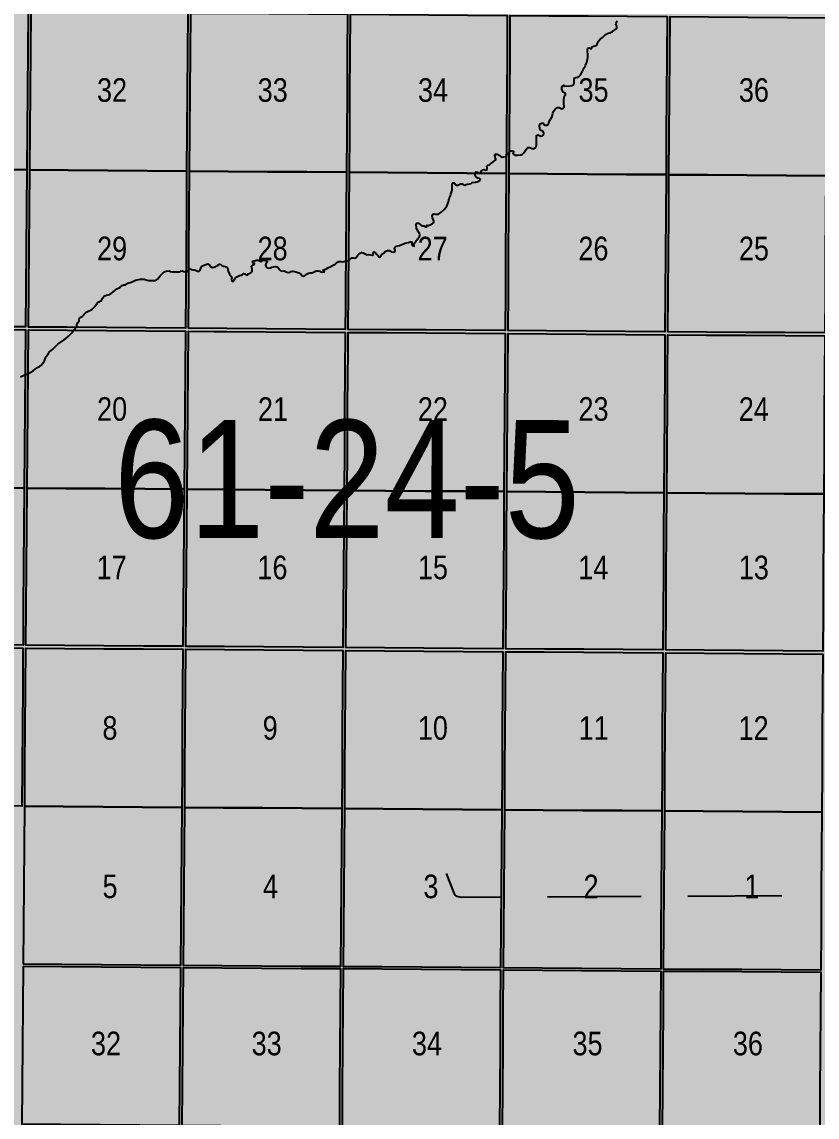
# Model space of a CAD drawing. Extents: x 403018 to 417191, y 6033193 to 6042673.
# Drawn here: x 413489.6 to 413759.1, y 6036248.9 to 6036619.9 of the extents above; entities that cross this region are included whole.
import ezdxf

# ---------------------------------------------------------------- set-up
doc = ezdxf.new("R2010")
doc.units = 0
doc.header["$LTSCALE"] = 5
doc.linetypes.add('DASHED2', pattern=[9.525, 6.35, -3.175])
for name, color, linetype in [('Quarters', 8, 'Continuous'), ('RoadSeg', 57, 'DASHED2'), ('T-WATER', 160, 'Continuous')]:
    doc.layers.add(name, color=color, linetype=linetype)
doc.layers.add('ROUTE-MAP-BACKGROUND-H', color=7, linetype='Continuous', true_color=0xf0ebff)
doc.styles.add('120', font='ARIALN.TTF', dxfattribs={"height": 13})

msp = doc.modelspace()

# ---------------------------------------------------------------- hatches: boundary and pattern name
at = {"layer": 'ROUTE-MAP-BACKGROUND-H'}
h = msp.add_hatch(color=256, dxfattribs=at)
h.dxf.hatch_style = 1
h.paths.add_polyline_path([(412923.423, 6037807.465), (416092.9, 6037807.465), (416092.9, 6035965.758), (412923.423, 6035965.758)])

# ---------------------------------------------------------------- linework, layer by layer
at = {"layer": 'Quarters'}
for points in [[(413451.219, 6036570.101), (413438.184, 6036570.197), (413438.293, 6036583.055), (413438.298, 6036583.586), (413438.411, 6036596.974), (413438.524, 6036610.363), (413438.637, 6036623.751), (413451.666, 6036623.655), (413465.031, 6036623.556), (413478.395, 6036623.456), (413491.759, 6036623.357), (413491.651, 6036609.968), (413491.542, 6036596.58), (413491.434, 6036583.191), (413491.325, 6036569.803), (413477.957, 6036569.902), (413464.588, 6036570.002), (413461.111, 6036570.027), (413451.219, 6036570.101)], [(413505.363, 6036569.697), (413492.33, 6036569.795), (413492.438, 6036583.184), (413492.546, 6036596.572), (413492.655, 6036609.961), (413492.763, 6036623.349), (413505.792, 6036623.252), (413519.157, 6036623.151), (413532.521, 6036623.051), (413545.885, 6036622.951), (413545.781, 6036609.563), (413545.677, 6036596.174), (413545.573, 6036582.786), (413545.47, 6036569.397), (413532.101, 6036569.497), (413518.732, 6036569.597), (413505.363, 6036569.697)], [(413559.508, 6036569.292), (413546.474, 6036569.39), (413546.578, 6036582.778), (413546.681, 6036596.167), (413546.785, 6036609.555), (413546.889, 6036622.944), (413559.918, 6036622.846), (413573.282, 6036622.746), (413586.646, 6036622.646), (413600.01, 6036622.546), (413599.911, 6036609.158), (413599.812, 6036595.769), (413599.713, 6036582.38), (413599.614, 6036568.992), (413586.245, 6036569.092), (413572.877, 6036569.192), (413559.508, 6036569.292)], [(413653.853, 6036581.975), (413653.758, 6036568.586), (413640.39, 6036568.687), (413627.021, 6036568.787), (413613.652, 6036568.887), (413600.618, 6036568.984), (413600.717, 6036582.373), (413600.816, 6036595.761), (413600.915, 6036609.15), (413601.014, 6036622.539), (413614.044, 6036622.441), (413627.408, 6036622.341), (413640.772, 6036622.241), (413654.136, 6036622.141), (413654.042, 6036608.752), (413653.947, 6036595.364), (413653.853, 6036581.975)], [(413707.993, 6036581.573), (413707.903, 6036568.185), (413694.535, 6036568.284), (413681.166, 6036568.383), (413667.797, 6036568.482), (413654.763, 6036568.579), (413654.857, 6036581.968), (413654.951, 6036595.356), (413655.046, 6036608.745), (413655.14, 6036622.134), (413668.169, 6036622.037), (413681.534, 6036621.938), (413694.898, 6036621.839), (413708.262, 6036621.739), (413708.172, 6036608.351), (413708.083, 6036594.962), (413707.993, 6036581.573)], [(413762.133, 6036581.185), (413762.048, 6036567.796), (413748.679, 6036567.892), (413735.311, 6036567.988), (413721.942, 6036568.084), (413708.908, 6036568.177), (413708.997, 6036581.566), (413709.087, 6036594.955), (413709.177, 6036608.344), (413709.266, 6036621.732), (413722.295, 6036621.639), (413735.66, 6036621.544), (413749.024, 6036621.449), (413762.388, 6036621.353), (413762.303, 6036607.964), (413762.218, 6036594.575), (413762.133, 6036581.185)], [(413450.774, 6036516.881), (413437.735, 6036516.977), (413437.845, 6036530.031), (413437.958, 6036543.42), (413438.071, 6036556.808), (413438.184, 6036570.197), (413451.219, 6036570.101), (413461.111, 6036570.027), (413464.588, 6036570.002), (413477.957, 6036569.902), (413491.325, 6036569.803), (413491.217, 6036556.414), (413491.109, 6036543.025), (413491, 6036529.637), (413490.894, 6036516.583), (413477.521, 6036516.683), (413464.148, 6036516.783), (413450.774, 6036516.881)], [(413504.937, 6036516.478), (413491.899, 6036516.576), (413492.004, 6036529.629), (413492.113, 6036543.018), (413492.221, 6036556.406), (413492.33, 6036569.795), (413505.363, 6036569.697), (413518.732, 6036569.597), (413532.101, 6036569.497), (413545.47, 6036569.397), (413545.366, 6036556.009), (413545.262, 6036542.62), (413545.159, 6036529.231), (413545.057, 6036516.178), (413531.684, 6036516.278), (413518.311, 6036516.378), (413504.937, 6036516.478)], [(413559.1, 6036516.073), (413546.062, 6036516.17), (413546.163, 6036529.224), (413546.267, 6036542.613), (413546.37, 6036556.001), (413546.474, 6036569.39), (413559.508, 6036569.292), (413572.877, 6036569.192), (413586.245, 6036569.092), (413599.614, 6036568.992), (413599.515, 6036555.603), (413599.416, 6036542.215), (413599.317, 6036528.826), (413599.281, 6036523.965), (413599.22, 6036515.772), (413585.847, 6036515.872), (413572.474, 6036515.972), (413559.1, 6036516.073)], [(413653.475, 6036528.42), (413653.383, 6036515.367), (413640.01, 6036515.467), (413626.637, 6036515.567), (413613.263, 6036515.667), (413600.225, 6036515.765), (413600.321, 6036528.818), (413600.42, 6036542.207), (413600.519, 6036555.596), (413600.618, 6036568.984), (413613.652, 6036568.887), (413627.021, 6036568.787), (413640.39, 6036568.687), (413653.758, 6036568.586), (413653.664, 6036555.198), (413653.57, 6036541.809), (413653.475, 6036528.42)], [(413707.634, 6036528.018), (413707.547, 6036514.965), (413694.173, 6036515.064), (413680.8, 6036515.163), (413667.426, 6036515.262), (413654.388, 6036515.359), (413654.48, 6036528.413), (413654.574, 6036541.802), (413654.668, 6036555.19), (413654.763, 6036568.579), (413667.797, 6036568.482), (413681.166, 6036568.383), (413694.535, 6036568.284), (413707.903, 6036568.185), (413707.814, 6036554.796), (413707.724, 6036541.407), (413707.634, 6036528.018)], [(413761.794, 6036527.627), (413761.711, 6036514.573), (413748.337, 6036514.67), (413734.964, 6036514.766), (413721.59, 6036514.863), (413708.551, 6036514.957), (413708.639, 6036528.011), (413708.728, 6036541.4), (413708.818, 6036554.789), (413708.908, 6036568.177), (413721.942, 6036568.084), (413735.311, 6036567.988), (413748.679, 6036567.892), (413762.048, 6036567.796), (413761.963, 6036554.406), (413761.879, 6036541.017), (413761.794, 6036527.627)], [(413450.318, 6036462.323), (413437.274, 6036462.419), (413437.387, 6036475.808), (413437.5, 6036489.196), (413437.613, 6036502.585), (413437.726, 6036515.973), (413450.765, 6036515.877), (413464.139, 6036515.778), (413477.513, 6036515.679), (413490.886, 6036515.579), (413490.778, 6036502.19), (413490.67, 6036488.802), (413490.561, 6036475.413), (413490.453, 6036462.025), (413477.075, 6036462.125), (413463.696, 6036462.224), (413450.318, 6036462.323)], [(413504.5, 6036461.92), (413491.457, 6036462.017), (413491.565, 6036475.406), (413491.674, 6036488.794), (413491.782, 6036502.183), (413491.891, 6036515.571), (413504.929, 6036515.474), (413518.303, 6036515.374), (413531.676, 6036515.274), (413545.05, 6036515.173), (413544.946, 6036501.785), (413544.842, 6036488.396), (413544.739, 6036475.008), (413544.635, 6036461.619), (413531.257, 6036461.719), (413517.879, 6036461.82), (413504.5, 6036461.92)], [(413558.682, 6036461.514), (413545.639, 6036461.612), (413545.743, 6036475), (413545.847, 6036488.389), (413545.95, 6036501.777), (413546.054, 6036515.166), (413554.827, 6036515.1), (413559.093, 6036515.068), (413572.466, 6036514.968), (413585.84, 6036514.868), (413599.213, 6036514.768), (413599.114, 6036501.379), (413599.015, 6036487.991), (413598.916, 6036474.602), (413598.817, 6036461.213), (413585.439, 6036461.314), (413572.061, 6036461.414), (413558.682, 6036461.514)], [(413653.093, 6036474.197), (413652.999, 6036460.808), (413639.621, 6036460.908), (413626.243, 6036461.008), (413612.864, 6036461.108), (413599.821, 6036461.206), (413599.92, 6036474.595), (413600.019, 6036487.983), (413600.118, 6036501.372), (413600.155, 6036506.327), (413600.217, 6036514.76), (413613.256, 6036514.663), (413626.629, 6036514.563), (413640.003, 6036514.463), (413653.376, 6036514.362), (413653.282, 6036500.974), (413653.188, 6036487.585), (413653.093, 6036474.197)], [(413707.271, 6036473.794), (413707.182, 6036460.406), (413693.803, 6036460.505), (413680.425, 6036460.604), (413667.047, 6036460.704), (413654.003, 6036460.8), (413654.097, 6036474.189), (413654.192, 6036487.578), (413654.286, 6036500.966), (413654.381, 6036514.355), (413667.419, 6036514.258), (413680.793, 6036514.159), (413694.167, 6036514.06), (413707.54, 6036513.96), (413707.451, 6036500.572), (413707.361, 6036487.183), (413707.271, 6036473.794)], [(413761.45, 6036473.401), (413761.365, 6036460.011), (413747.986, 6036460.109), (413734.608, 6036460.206), (413721.229, 6036460.303), (413708.186, 6036460.398), (413708.276, 6036473.787), (413708.308, 6036478.683), (413708.365, 6036487.176), (413708.455, 6036500.564), (413708.545, 6036513.953), (413721.583, 6036513.859), (413734.957, 6036513.762), (413748.331, 6036513.665), (413761.704, 6036513.569), (413761.619, 6036500.179), (413761.535, 6036486.79), (413761.45, 6036473.401)], [(413449.873, 6036409.103), (413436.824, 6036409.199), (413436.934, 6036422.253), (413437.048, 6036435.642), (413437.161, 6036449.03), (413437.274, 6036462.419), (413450.318, 6036462.323), (413463.696, 6036462.224), (413477.075, 6036462.125), (413490.453, 6036462.025), (413490.344, 6036448.636), (413490.236, 6036435.248), (413490.128, 6036421.859), (413490.022, 6036408.806), (413476.639, 6036408.905), (413463.256, 6036409.005), (413449.873, 6036409.103)], [(413504.074, 6036408.7), (413491.026, 6036408.798), (413491.132, 6036421.852), (413491.24, 6036435.24), (413491.349, 6036448.629), (413491.457, 6036462.017), (413504.5, 6036461.92), (413517.879, 6036461.82), (413531.257, 6036461.719), (413544.635, 6036461.619), (413544.531, 6036448.231), (413544.427, 6036434.842), (413544.324, 6036421.453), (413544.223, 6036408.4), (413530.84, 6036408.5), (413517.457, 6036408.6), (413504.074, 6036408.7)], [(413558.275, 6036408.294), (413545.227, 6036408.392), (413545.328, 6036421.446), (413545.432, 6036434.835), (413545.535, 6036448.223), (413545.639, 6036461.612), (413558.682, 6036461.514), (413572.061, 6036461.414), (413585.439, 6036461.314), (413598.817, 6036461.213), (413598.718, 6036447.825), (413598.619, 6036434.436), (413598.52, 6036421.048), (413598.423, 6036407.994), (413585.04, 6036408.094), (413571.658, 6036408.194), (413558.275, 6036408.294)], [(413652.716, 6036420.642), (413652.624, 6036407.588), (413639.241, 6036407.688), (413625.858, 6036407.788), (413612.475, 6036407.889), (413599.427, 6036407.986), (413599.524, 6036421.04), (413599.623, 6036434.429), (413599.722, 6036447.817), (413599.821, 6036461.206), (413612.864, 6036461.108), (413626.243, 6036461.008), (413639.621, 6036460.908), (413652.999, 6036460.808), (413652.905, 6036447.419), (413652.81, 6036434.031), (413652.716, 6036420.642)], [(413706.913, 6036420.239), (413706.825, 6036407.186), (413693.442, 6036407.285), (413680.059, 6036407.384), (413666.676, 6036407.484), (413653.628, 6036407.581), (413653.72, 6036420.634), (413653.814, 6036434.023), (413653.909, 6036447.412), (413654.003, 6036460.8), (413667.047, 6036460.704), (413680.425, 6036460.604), (413693.803, 6036460.505), (413707.182, 6036460.406), (413707.092, 6036447.017), (413707.002, 6036433.628), (413706.913, 6036420.239)], [(413761.11, 6036419.843), (413761.027, 6036406.788), (413747.644, 6036406.886), (413734.261, 6036406.985), (413720.878, 6036407.083), (413707.83, 6036407.178), (413707.917, 6036420.232), (413708.007, 6036433.621), (413708.096, 6036447.01), (413708.186, 6036460.398), (413721.229, 6036460.303), (413734.608, 6036460.206), (413747.986, 6036460.109), (413761.365, 6036460.011), (413761.28, 6036446.622), (413761.195, 6036433.232), (413761.11, 6036419.843)], [(413449.417, 6036354.545), (413436.363, 6036354.641), (413436.476, 6036368.029), (413436.589, 6036381.418), (413436.703, 6036394.807), (413436.816, 6036408.195), (413449.864, 6036408.099), (413463.248, 6036408.001), (413476.631, 6036407.901), (413490.014, 6036407.801), (413489.905, 6036394.413), (413489.797, 6036381.024), (413489.689, 6036367.636), (413489.58, 6036354.247), (413476.193, 6036354.347), (413462.805, 6036354.446), (413449.417, 6036354.545)], [(413503.637, 6036354.142), (413490.585, 6036354.24), (413490.693, 6036367.628), (413490.801, 6036381.017), (413490.91, 6036394.405), (413491.018, 6036407.794), (413504.066, 6036407.696), (413517.449, 6036407.596), (413530.832, 6036407.496), (413544.215, 6036407.395), (413544.111, 6036394.007), (413544.007, 6036380.618), (413543.904, 6036367.23), (413543.8, 6036353.841), (413530.412, 6036353.941), (413517.025, 6036354.042), (413503.637, 6036354.142)], [(413557.857, 6036353.736), (413544.804, 6036353.834), (413544.908, 6036367.222), (413545.012, 6036380.611), (413545.115, 6036393.999), (413545.219, 6036407.388), (413558.267, 6036407.29), (413571.65, 6036407.19), (413585.033, 6036407.09), (413598.416, 6036406.99), (413598.317, 6036393.601), (413598.218, 6036380.212), (413598.119, 6036366.824), (413598.02, 6036353.435), (413584.632, 6036353.535), (413571.245, 6036353.636), (413557.857, 6036353.736)], [(413652.334, 6036366.418), (413652.239, 6036353.029), (413638.852, 6036353.129), (413625.464, 6036353.23), (413612.077, 6036353.33), (413599.024, 6036353.428), (413599.123, 6036366.816), (413599.222, 6036380.205), (413599.321, 6036393.594), (413599.42, 6036406.982), (413612.468, 6036406.884), (413625.851, 6036406.784), (413639.234, 6036406.684), (413652.617, 6036406.584), (413652.522, 6036393.195), (413652.428, 6036379.807), (413652.334, 6036366.418)], [(413706.55, 6036366.015), (413706.46, 6036352.627), (413693.072, 6036352.726), (413679.685, 6036352.825), (413666.297, 6036352.925), (413653.244, 6036353.022), (413653.338, 6036366.411), (413653.432, 6036379.799), (413653.527, 6036393.188), (413653.621, 6036406.576), (413666.669, 6036406.48), (413680.052, 6036406.38), (413693.436, 6036406.281), (413706.819, 6036406.181), (413706.729, 6036392.793), (413706.639, 6036379.404), (413706.55, 6036366.015)], [(413760.766, 6036365.616), (413760.681, 6036352.226), (413747.293, 6036352.325), (413733.905, 6036352.424), (413720.517, 6036352.523), (413707.464, 6036352.619), (413707.554, 6036366.008), (413707.644, 6036379.397), (413707.733, 6036392.785), (413707.823, 6036406.174), (413720.871, 6036406.078), (413734.254, 6036405.98), (413747.638, 6036405.882), (413761.021, 6036405.784), (413760.936, 6036392.395), (413760.851, 6036379.005), (413760.766, 6036365.616)], [(413503.207, 6036300.583), (413490.149, 6036300.681), (413490.258, 6036314.071), (413490.367, 6036327.461), (413490.476, 6036340.85), (413490.585, 6036354.24), (413503.637, 6036354.142), (413517.025, 6036354.042), (413530.412, 6036353.941), (413543.8, 6036353.841), (413543.696, 6036340.452), (413543.592, 6036327.063), (413543.488, 6036313.673), (413543.384, 6036300.283), (413529.991, 6036300.383), (413516.599, 6036300.483), (413503.207, 6036300.583)], [(413557.446, 6036300.178), (413544.388, 6036300.275), (413544.492, 6036313.665), (413544.596, 6036327.055), (413544.7, 6036340.445), (413544.804, 6036353.834), (413557.857, 6036353.736), (413571.245, 6036353.636), (413584.632, 6036353.535), (413598.02, 6036353.435), (413597.921, 6036340.046), (413597.821, 6036326.657), (413597.722, 6036313.267), (413597.623, 6036299.878), (413584.231, 6036299.978), (413570.838, 6036300.078), (413557.446, 6036300.178)], [(413651.956, 6036312.862), (413651.862, 6036299.473), (413638.47, 6036299.573), (413625.077, 6036299.673), (413611.685, 6036299.773), (413598.627, 6036299.87), (413598.726, 6036313.26), (413598.826, 6036326.65), (413598.925, 6036340.039), (413599.024, 6036353.428), (413612.077, 6036353.33), (413625.464, 6036353.23), (413638.852, 6036353.129), (413652.239, 6036353.029), (413652.145, 6036339.64), (413652.051, 6036326.251), (413651.956, 6036312.862)], [(413706.191, 6036312.459), (413706.102, 6036299.07), (413692.709, 6036299.17), (413679.317, 6036299.269), (413665.924, 6036299.368), (413652.866, 6036299.465), (413652.961, 6036312.855), (413653.055, 6036326.244), (413653.149, 6036339.633), (413653.244, 6036353.022), (413666.297, 6036352.925), (413679.685, 6036352.825), (413693.072, 6036352.726), (413706.46, 6036352.627), (413706.371, 6036339.238), (413706.281, 6036325.849), (413706.191, 6036312.459)], [(413760.426, 6036312.058), (413760.342, 6036298.668), (413746.949, 6036298.767), (413733.556, 6036298.867), (413720.164, 6036298.966), (413707.106, 6036299.063), (413707.196, 6036312.452), (413707.285, 6036325.841), (413707.375, 6036339.23), (413707.464, 6036352.619), (413720.517, 6036352.523), (413733.905, 6036352.424), (413747.293, 6036352.325), (413760.681, 6036352.226), (413760.596, 6036338.837), (413760.511, 6036325.447), (413760.426, 6036312.058)], [(413502.77, 6036246.355), (413489.708, 6036246.452), (413489.817, 6036259.842), (413489.926, 6036273.232), (413490.035, 6036286.621), (413490.144, 6036300.011), (413503.201, 6036299.914), (413516.594, 6036299.813), (413529.986, 6036299.713), (413543.379, 6036299.613), (413543.275, 6036286.224), (413543.171, 6036272.834), (413543.067, 6036259.445), (413542.962, 6036246.055), (413529.565, 6036246.155), (413516.168, 6036246.255), (413502.77, 6036246.355)], [(413557.029, 6036245.95), (413543.967, 6036246.047), (413544.071, 6036259.437), (413544.175, 6036272.827), (413544.279, 6036286.216), (413544.383, 6036299.606), (413557.441, 6036299.508), (413570.833, 6036299.408), (413584.226, 6036299.308), (413597.618, 6036299.208), (413597.519, 6036285.819), (413597.42, 6036272.429), (413597.32, 6036259.04), (413597.221, 6036245.65), (413583.824, 6036245.75), (413570.427, 6036245.85), (413557.029, 6036245.95)], [(413651.574, 6036258.635), (413651.48, 6036245.246), (413638.083, 6036245.345), (413624.685, 6036245.445), (413611.288, 6036245.545), (413598.226, 6036245.643), (413598.325, 6036259.032), (413598.424, 6036272.422), (413598.523, 6036285.811), (413598.622, 6036299.201), (413611.68, 6036299.103), (413625.072, 6036299.003), (413638.465, 6036298.903), (413651.857, 6036298.803), (413651.763, 6036285.414), (413651.669, 6036272.024), (413651.574, 6036258.635)], [(413705.829, 6036258.232), (413705.739, 6036244.843), (413692.342, 6036244.942), (413678.944, 6036245.042), (413665.547, 6036245.141), (413664.465, 6036245.149), (413652.484, 6036245.238), (413652.579, 6036258.628), (413652.673, 6036272.017), (413652.767, 6036285.406), (413652.861, 6036298.796), (413665.919, 6036298.699), (413679.312, 6036298.599), (413692.705, 6036298.5), (413706.097, 6036298.401), (413706.008, 6036285.011), (413705.918, 6036271.622), (413705.829, 6036258.232)], [(413760.083, 6036257.831), (413759.998, 6036244.442), (413746.601, 6036244.541), (413733.203, 6036244.64), (413719.806, 6036244.739), (413706.743, 6036244.835), (413706.833, 6036258.225), (413706.922, 6036271.614), (413707.012, 6036285.004), (413707.101, 6036298.393), (413720.159, 6036298.296), (413733.552, 6036298.197), (413746.945, 6036298.098), (413760.337, 6036297.998), (413760.253, 6036284.609), (413760.168, 6036271.22), (413760.083, 6036257.831)]]:
    msp.add_lwpolyline(points, close=True, dxfattribs=at)
at = {"layer": 'RoadSeg', "flags": 128}
msp.add_lwpolyline([(413861.369, 6036309.572), (413858.872, 6036299.682), (413813.417, 6036300.182), (413809.754, 6036300.548), (413807.123, 6036300.315), (413800.73, 6036300.348), (413784.379, 6036300.515), (413778.985, 6036300.748), (413777.52, 6036301.647), (413776.72, 6036302.679), (413775.288, 6036322.426), (413774.856, 6036324.257), (413774.256, 6036324.79), (413773.657, 6036324.99), (413773.024, 6036325.057), (413762.435, 6036324.058), (413759.105, 6036323.891), (413654.942, 6036323.392), (413638.592, 6036323.325), (413637.127, 6036323.591), (413636.461, 6036324.124), (413636.194, 6036324.557), (413633.564, 6036331.45)], dxfattribs=at)
at = {"layer": 'T-WATER'}
for points in [[(413665.034, 6036584.77), (413665.296, 6036585.387), (413665.692, 6036585.667), (413666.244, 6036585.595), (413666.471, 6036585.135), (413666.948, 6036584.956), (413667.553, 6036584.938), (413667.931, 6036585.22), (413668.224, 6036585.63), (413668.553, 6036586.646), (413669.316, 6036587.932), (413669.582, 6036589.044), (413669.756, 6036589.546), (413670.315, 6036590.346), (413670.7, 6036590.656), (413671.084, 6036590.93), (413671.647, 6036590.924), (413672.606, 6036590.519), (413673.109, 6036590.697), (413673.357, 6036591.158), (413673.26, 6036592.463), (413673.244, 6036593.796), (413673.352, 6036594.356), (413673.532, 6036594.843), (413673.885, 6036595.176), (413673.896, 6036595.626), (413673.075, 6036596.153), (413672.815, 6036596.594), (413672.652, 6036597.134), (413672.615, 6036597.757), (413672.813, 6036598.228), (413673.228, 6036598.475), (413673.557, 6036598.111), (413675.448, 6036598.259), (413676.028, 6036598.381), (413676.515, 6036598.593), (413676.778, 6036599.016), (413676.818, 6036599.628), (413676.769, 6036600.298), (413676.791, 6036600.931), (413677.319, 6036601.106), (413677.963, 6036601.168), (413678.413, 6036601.442), (413679.091, 6036602.106), (413679.704, 6036603.527), (413680.209, 6036604.345), (413680.504, 6036604.716), (413680.637, 6036605.245), (413681.033, 6036606.197), (413681.374, 6036607.842), (413681.362, 6036609.153), (413681.297, 6036609.809), (413681.307, 6036610.468), (413681.408, 6036611.022), (413681.911, 6036611.1), (413682.316, 6036610.838), (413682.699, 6036610.94), (413682.851, 6036611.437), (413683.28, 6036611.685), (413683.857, 6036611.792), (413684.323, 6036612.004), (413684.581, 6036612.404), (413684.947, 6036613.351), (413685.616, 6036614.063), (413686.416, 6036614.674), (413687.055, 6036615.361), (413687.448, 6036615.621), (413688.335, 6036616.113), (413688.813, 6036616.285), (413689.759, 6036616.733), (413690.618, 6036617.26), (413690.989, 6036617.569), (413691.278, 6036617.949), (413691.194, 6036618.485), (413690.901, 6036618.9), (413690.97, 6036619.497), (413691.478, 6036620.333)], [(413662.785, 6036576.946), (413663.641, 6036577.226), (413663.9, 6036577.685), (413664.018, 6036578.244), (413663.993, 6036580.889), (413664.052, 6036581.481), (413664.543, 6036581.663), (413665.469, 6036581.284), (413666.064, 6036581.37), (413666.364, 6036581.727), (413666.458, 6036582.268), (413666.273, 6036582.805), (413665.401, 6036583.284), (413665.137, 6036583.731), (413665.034, 6036584.77)], [(413656.688, 6036574.894), (413656.934, 6036574.832), (413657.543, 6036574.768), (413658.836, 6036574.869), (413659.291, 6036575.107), (413659.625, 6036575.453), (413660.724, 6036577.099), (413661.133, 6036577.352), (413661.744, 6036577.378), (413662.785, 6036576.946)], [(413647.299, 6036569.947), (413647.284, 6036570.533), (413647.174, 6036571.029), (413647.554, 6036571.349), (413648.062, 6036571.535), (413648.486, 6036571.821), (413649.193, 6036572.45), (413649.994, 6036573.041), (413650.215, 6036573.481), (413650.034, 6036574.003), (413649.921, 6036574.573), (413650.093, 6036575.091), (413650.635, 6036575.1), (413651.54, 6036574.675), (413651.899, 6036574.38), (413652.337, 6036574.155), (413652.971, 6036574.218), (413653.512, 6036574.373), (413653.899, 6036574.671), (413654.073, 6036574.903), (413654.26, 6036575.17), (413654.745, 6036575.862), (413655.123, 6036576.182), (413655.671, 6036576.307), (413656.184, 6036576.174), (413656.247, 6036575.752), (413656.037, 6036575.302), (413656.389, 6036574.969), (413656.422, 6036574.961), (413656.688, 6036574.894)], [(413630.798, 6036554.779), (413631.688, 6036555.431), (413632.766, 6036556.43), (413633.642, 6036557.551), (413634.226, 6036559.003), (413634.449, 6036560.141), (413634.844, 6036561.061), (413634.985, 6036561.6), (413635.341, 6036562.557), (413635.413, 6036563.116), (413635.405, 6036565.058), (413635.656, 6036565.459), (413636.147, 6036565.383), (413636.76, 6036564.651), (413637.371, 6036564.611), (413638.239, 6036565.13), (413638.782, 6036565.097), (413639.188, 6036564.822), (413639.68, 6036564.669), (413640.153, 6036564.874), (413640.68, 6036565.021), (413641.333, 6036565.041), (413641.905, 6036565.161), (413642.264, 6036565.486), (413643.432, 6036565.606), (413643.955, 6036565.787), (413644.837, 6036566.247), (413645.097, 6036566.644), (413644.733, 6036566.911), (413644.162, 6036566.995), (413643.706, 6036567.204), (413643.382, 6036567.543), (413643.246, 6036568.108), (413643.208, 6036568.761), (413643.496, 6036569.145), (413644.023, 6036569.066), (413644.398, 6036568.775), (413644.852, 6036568.602), (413645.188, 6036568.958), (413645.356, 6036569.454), (413645.666, 6036569.853), (413646.231, 6036569.885), (413646.725, 6036569.715), (413647.299, 6036569.947)], [(413625.17, 6036550.796), (413625.948, 6036550.814), (413626.305, 6036550.499), (413626.811, 6036550.553), (413626.847, 6036551.052), (413627.442, 6036550.998), (413627.98, 6036551.163), (413628.826, 6036551.665), (413629.199, 6036551.967), (413629.203, 6036552.583), (413628.738, 6036553.517), (413628.707, 6036554.14), (413628.847, 6036554.657), (413629.28, 6036554.902), (413629.834, 6036554.792), (413630.798, 6036554.779)], [(413612.759, 6036542.188), (413613.495, 6036542.5), (413614.164, 6036542.484), (413615.05, 6036541.987), (413615.584, 6036541.875), (413616.06, 6036542.098), (413616.108, 6036542.65), (413615.905, 6036543.138), (413616.1, 6036543.598), (413616.463, 6036543.915), (413617.649, 6036544.135), (413619.565, 6036545.008), (413620.691, 6036545.222), (413621.177, 6036545.412), (413621.726, 6036545.428), (413621.759, 6036544.951), (413621.72, 6036544.417), (413622.073, 6036544.082), (413622.592, 6036543.998), (413622.486, 6036544.489), (413622.646, 6036544.934), (413623.216, 6036545.727), (413623.555, 6036546.039), (413623.782, 6036546.461), (413624.428, 6036547.187), (413624.509, 6036547.752), (413624.328, 6036548.247), (413623.859, 6036549.153), (413623.565, 6036549.538), (413623.38, 6036550.05), (413623.261, 6036551.316), (413623.514, 6036551.731), (413624.078, 6036551.739), (413625.17, 6036550.796)], [(413553.326, 6036537.231), (413553.435, 6036537.169), (413553.589, 6036537.08), (413554.171, 6036536.748), (413554.783, 6036536.856), (413555.275, 6036537.042), (413556.165, 6036537.552), (413556.546, 6036537.84), (413557.08, 6036537.753), (413557.447, 6036537.43), (413557.921, 6036537.211), (413558.483, 6036537.117), (413558.995, 6036536.957), (413559.285, 6036536.578), (413559.535, 6036535.452), (413560.012, 6036534.533), (413560.564, 6036533.721), (413560.804, 6036533.261), (413560.705, 6036532.744), (413560.746, 6036532.205), (413561.229, 6036532.036), (413561.548, 6036532.384), (413561.743, 6036532.855), (413562.063, 6036533.248), (413562.467, 6036533.537), (413563.358, 6036534.027), (413563.903, 6036534.167), (413564.394, 6036534.366), (413564.72, 6036534.708), (413565.2, 6036534.593), (413566.106, 6036534.154), (413566.325, 6036534.613), (413566.917, 6036534.753), (413567.372, 6036534.997), (413567.648, 6036535.395), (413567.671, 6036536.026), (413567.448, 6036537.162), (413567.735, 6036537.543), (413568.191, 6036537.771), (413568.471, 6036538.043), (413568.023, 6036538.257), (413567.696, 6036538.609), (413567.962, 6036538.953), (413568.579, 6036539.037), (413569.075, 6036539.225), (413569.696, 6036539.247), (413570.559, 6036538.788), (413571.035, 6036538.955), (413571.433, 6036539.228), (413572.433, 6036538.973), (413572.815, 6036538.695), (413572.262, 6036537.981), (413572.182, 6036537.418), (413572.361, 6036536.91), (413572.707, 6036536.581), (413573.292, 6036536.492), (413573.829, 6036536.637), (413574.285, 6036536.867), (413574.847, 6036536.993), (413575.49, 6036537.02), (413576.022, 6036536.91), (413576.433, 6036536.656), (413577.02, 6036535.919), (413577.403, 6036535.611), (413577.929, 6036535.498), (413578.534, 6036535.583), (413578.988, 6036535.378), (413579.394, 6036535.098), (413579.936, 6036534.985), (413580.512, 6036535.102), (413580.93, 6036535.383), (413581.48, 6036535.503), (413581.968, 6036535.336), (413582.522, 6036535.234), (413583.467, 6036534.884), (413584.248, 6036534.37), (413584.538, 6036533.972), (413585.051, 6036533.832), (413585.56, 6036533.987), (413585.865, 6036534.362), (413586.283, 6036534.623), (413586.783, 6036534.811), (413587.349, 6036534.919), (413588.016, 6036534.955), (413588.469, 6036535.153), (413588.892, 6036535.414), (413589.41, 6036535.573), (413590.074, 6036535.599), (413590.641, 6036535.513), (413591.058, 6036535.268), (413591.613, 6036535.168), (413592.235, 6036535.24), (413591.659, 6036535.842), (413592.141, 6036536.063), (413592.69, 6036536.209), (413593.555, 6036536.708), (413594.054, 6036536.912), (413594.895, 6036537.438), (413595.814, 6036537.909), (413596.144, 6036538.249), (413596.562, 6036538.53), (413597.031, 6036538.737), (413597.683, 6036538.732), (413598.255, 6036538.645), (413598.802, 6036538.772), (413599.297, 6036538.962), (413599.945, 6036539.025), (413600.631, 6036539.386), (413601.383, 6036539.987), (413601.937, 6036540.011), (413602.466, 6036539.876), (413602.938, 6036540.099), (413603.528, 6036540.888), (413603.859, 6036541.238), (413604.23, 6036541.548), (413604.703, 6036541.761), (413605.28, 6036541.729), (413606.617, 6036541.047), (413607.204, 6036541.132), (413607.793, 6036541.065), (413608.291, 6036540.879), (413608.628, 6036541.079), (413608.638, 6036541.656), (413608.914, 6036542.046), (413609.324, 6036541.818), (413609.544, 6036541.382), (413609.928, 6036541.106), (413610.264, 6036540.758), (413610.535, 6036540.359), (413610.939, 6036540.248), (413611.255, 6036540.639), (413611.508, 6036541.068), (413612.343, 6036541.58), (413612.759, 6036542.188)], [(413539.495, 6036535.566), (413539.955, 6036535.356), (413540.523, 6036535.247), (413541.798, 6036535.22), (413543.108, 6036535.285), (413543.549, 6036535.495), (413544.072, 6036535.622), (413544.52, 6036535.422), (413545.032, 6036535.294), (413545.625, 6036535.404), (413546.207, 6036536.187), (413546.686, 6036536.314), (413547.109, 6036536.081), (413547.573, 6036535.904), (413548.204, 6036535.932), (413549.108, 6036535.499), (413549.692, 6036535.443), (413550.002, 6036535.803), (413550.337, 6036536.817), (413550.647, 6036537.204), (413551.62, 6036537.641), (413552.667, 6036537.961), (413553.079, 6036537.7), (413553.326, 6036537.231)], [(413508.742, 6036518.166), (413509.083, 6036518.714), (413509.075, 6036519.226), (413509.156, 6036519.694), (413509.606, 6036519.92), (413510.12, 6036520.082), (413510.439, 6036520.482), (413510.703, 6036520.925), (413511.464, 6036521.552), (413511.87, 6036521.827), (413512.865, 6036522.23), (413513.316, 6036522.51), (413514.372, 6036523.536), (413515.309, 6036524.77), (413515.659, 6036525.117), (413516.174, 6036525.309), (413516.585, 6036525.576), (413517.09, 6036526.484), (413517.407, 6036526.872), (413517.792, 6036527.157), (413518.288, 6036527.374), (413519.442, 6036527.599), (413521.056, 6036528.831), (413521.408, 6036529.204), (413521.83, 6036529.509), (413522.842, 6036529.963), (413523.592, 6036530.629), (413524.097, 6036530.807), (413524.714, 6036530.897), (413525.565, 6036531.476), (413526.715, 6036531.745), (413527.23, 6036531.949), (413528.086, 6036532.468), (413529.843, 6036532.812), (413530.473, 6036532.815), (413531.071, 6036532.733), (413532.121, 6036532.415), (413532.686, 6036532.325), (413534.695, 6036532.349), (413535.205, 6036532.511), (413535.634, 6036532.748), (413536.526, 6036533.886), (413537.848, 6036535.239), (413538.484, 6036535.446), (413539.495, 6036535.566)], [(413489.15, 6036499.693), (413490.588, 6036500.375), (413491.64, 6036500.74), (413493.432, 6036501.778), (413494.212, 6036502.451), (413494.614, 6036502.714), (413495.653, 6036503.152), (413496.059, 6036503.491), (413496.688, 6036504.28), (413497.286, 6036505.09), (413497.676, 6036506.133), (413497.922, 6036506.563), (413498.497, 6036507.345), (413499.007, 6036508.16), (413500.138, 6036509.057), (413500.757, 6036509.783), (413501.855, 6036510.741), (413503.925, 6036512.209), (413504.664, 6036512.833), (413505.476, 6036513.417), (413506.492, 6036514.54), (413508.31, 6036516.831), (413508.299, 6036517.373), (413508.742, 6036518.166)]]:
    msp.add_lwpolyline(points, dxfattribs=at)

# ---------------------------------------------------------------- texts
at = {"layer": 'RoadSeg', "style": '120'}
for s, height, p in [('32', 8.0041, (413515.099, 6036592.864)), ('33', 8.0041, (413569.54, 6036592.864)), ('34', 8.0041, (413623.858, 6036592.864)), ('35', 8.0041, (413678.26, 6036592.864)), ('36', 8.0041, (413732.601, 6036592.855)), ('29', 8.0041, (413515.112, 6036539.18)), ('28', 8.0041, (413569.51, 6036539.171)), ('27', 8.0041, (413623.74, 6036539.136)), ('26', 8.0041, (413678.214, 6036539.162)), ('25', 8.0041, (413732.601, 6036539.171)), ('20', 8.0041, (413515.12, 6036484.808)), ('21', 8.0041, (413569.624, 6036484.773)), ('22', 8.0041, (413623.804, 6036484.773)), ('23', 8.0041, (413678.244, 6036484.808)), ('24', 8.0041, (413732.562, 6036484.773)), ('17', 8.0041, (413514.97, 6036431.096)), ('16', 8.0041, (413569.444, 6036431.106)), ('15', 8.0041, (413623.83, 6036431.131)), ('14', 8.0041, (413678.155, 6036431.096)), ('13', 8.0041, (413732.564, 6036431.115)), ('8', 8.004, (413516.925, 6036376.752)), ('9', 8.004, (413571.239, 6036376.76)), ('10', 8.0041, (413623.804, 6036376.752)), ('11', 8.0041, (413678.307, 6036376.732)), ('12', 8.0041, (413732.487, 6036376.717)), ('5', 8.004, (413516.972, 6036323.075)), ('4', 8.004, (413571.334, 6036323.04)), ('3', 8.004, (413625.699, 6036323.059)), ('2', 8.004, (413679.963, 6036323.024)), ('1', 8.004, (413734.467, 6036323.04)), ('32', 8.0041, (413513.05, 6036269.85)), ('33', 8.0041, (413567.491, 6036269.85)), ('34', 8.0041, (413621.809, 6036269.85)), ('35', 8.0041, (413676.211, 6036269.85)), ('36', 8.0041, (413730.552, 6036269.841))]:
    msp.add_text(s, height=height, dxfattribs=at).set_placement(p)
msp.add_text('61-24-5', height=39.983, rotation=359.95761, dxfattribs=at).set_placement((413520.868, 6036445.144))

doc.saveas('drawing.dxf')
